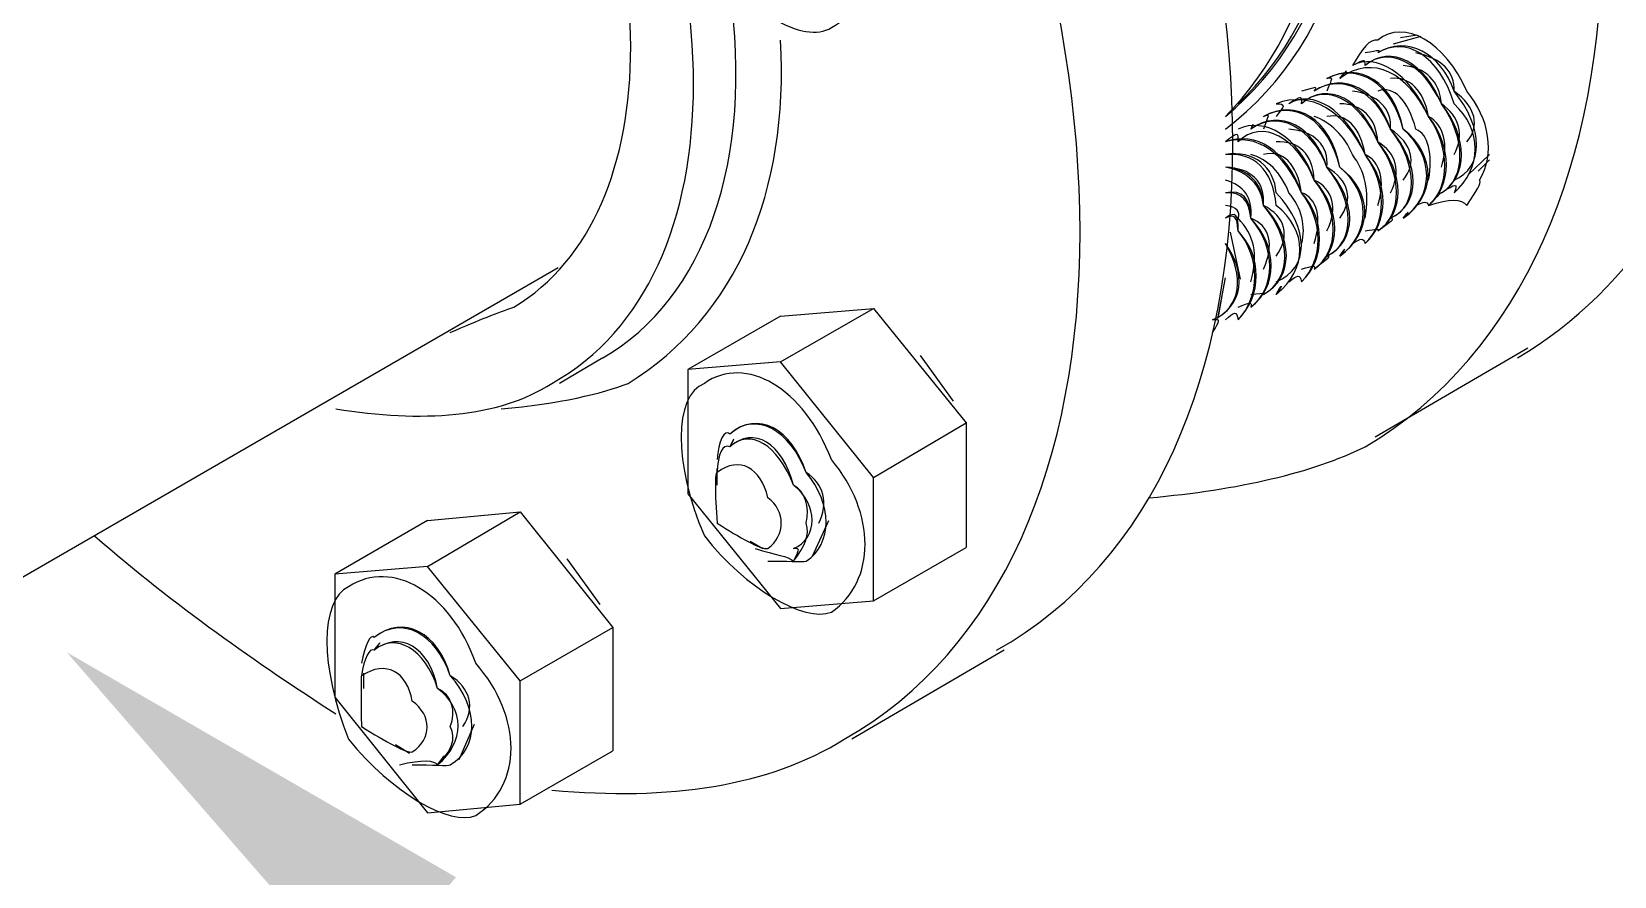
# Model space of a CAD drawing. Header units: inches. Extents: x 0.3 to 33.8, y 15.5 to 37.1.
# Drawn here: x 27.623 to 28.266, y 25.3 to 25.643 of the extents above; entities that cross this region are included whole.
import ezdxf

# ---------------------------------------------------------------- set-up
doc = ezdxf.new("R2010")
doc.units = ezdxf.units.IN
doc.header["$MEASUREMENT"] = 0

# ---------------------------------------------------------------- blocks, each defined once
blk = doc.blocks.new('60298_1')
at = {"transparency": 33554687}
blk.add_hatch(color=21, dxfattribs=at).paths.add_polyline_path([(27.75718, 25.25321), (27.63717, 25.391), (27.79535, 25.2996)])
for points in [[(28.18761, 25.64121), (28.17626, 25.63811)], [(28.18607, 25.64172), (28.17935, 25.64069)], [(28.184, 25.64276), (28.184, 25.64276)], [(28.17316, 25.63708), (28.17316, 25.63708)], [(28.17935, 25.64069), (28.17935, 25.64069)], [(28.16024, 25.62933), (28.16024, 25.62933)], [(28.16644, 25.63294), (28.16644, 25.63294)], [(28.14733, 25.6221), (28.14733, 25.6221)], [(28.15353, 25.62571), (28.15353, 25.62571)], [(28.14062, 25.61848), (28.14062, 25.61848)], [(28.12823, 25.61074), (28.12823, 25.61074)], [(28.13442, 25.61435), (28.13442, 25.61435)], [(28.11532, 25.60351), (28.11532, 25.60351)], [(28.12152, 25.60713), (28.12152, 25.60713)], [(28.20672, 25.58492), (28.2155, 25.59318)], [(28.21085, 25.58647), (28.2155, 25.59112)], [(28.21085, 25.58647), (28.21085, 25.58647)], [(28.21344, 25.58853), (28.21344, 25.58853)], [(28.19794, 25.57872), (28.19794, 25.57872)], [(28.20414, 25.58285), (28.20414, 25.58285)], [(28.18503, 25.57149), (28.18503, 25.57149)], [(28.19123, 25.57511), (28.19123, 25.57511)], [(28.17212, 25.56426), (28.17212, 25.56426)], [(28.17832, 25.56788), (28.17832, 25.56788)], [(28.11429, 25.54257), (28.11015, 25.56168)], [(28.16593, 25.56013), (28.16593, 25.56013)], [(28.15302, 25.5529), (28.15302, 25.5529)], [(28.15921, 25.55652), (28.15921, 25.55652)], [(27.83697, 25.54722), (26.98593, 25.0556)], [(28.14011, 25.54567), (28.14011, 25.54567)], [(28.1463, 25.54929), (28.1463, 25.54929)], [(28.10499, 25.52657), (28.10809, 25.54309)], [(28.13339, 25.54154), (28.13339, 25.54154)], [(28.10551, 25.52811), (28.10705, 25.53741)], [(28.12048, 25.53431), (28.12048, 25.53431)], [(28.1272, 25.53792), (28.1272, 25.53792)], [(27.92734, 25.5276), (27.88965, 25.50591), (27.88965, 25.4553), (27.92734, 25.40882), (27.96504, 25.41192), (28.00274, 25.43361)], [(27.92734, 25.50901), (27.96504, 25.53069)], [(27.92734, 25.5276), (27.96504, 25.53069)], [(27.96504, 25.53069), (28.00274, 25.48422)], [(28.10757, 25.52708), (28.10757, 25.52708)], [(28.11429, 25.53069), (28.11429, 25.53069)], [(28.16902, 25.47854), (28.23099, 25.51469)], [(27.85505, 25.51056), (27.83749, 25.50023)], [(27.92734, 25.50901), (27.88965, 25.50591)], [(27.96504, 25.46201), (27.92734, 25.50901)], [(27.99758, 25.493), (27.98415, 25.51159)], [(27.90927, 25.48422), (27.90927, 25.48422)], [(27.96504, 25.46201), (28.00274, 25.48422)], [(28.00274, 25.48422), (28.00274, 25.43361)], [(27.90204, 25.46976), (27.90204, 25.46976)], [(27.90153, 25.45892), (27.90153, 25.46563)], [(27.96504, 25.41192), (27.96504, 25.46201)], [(27.78378, 25.42586), (27.82148, 25.44807)], [(27.78378, 25.44446), (27.82148, 25.44807)], [(27.82148, 25.44807), (27.85918, 25.40107)], [(27.78378, 25.44446), (27.74608, 25.42277), (27.74608, 25.37267), (27.78378, 25.32568), (27.82148, 25.3293), (27.85918, 25.35099)], [(27.94025, 25.43), (27.94697, 25.44446)], [(27.91495, 25.43619), (27.92012, 25.43309)], [(27.85401, 25.41037), (27.84059, 25.42896)], [(27.94025, 25.43), (27.94025, 25.43)], [(27.78378, 25.42586), (27.74608, 25.42277)], [(27.82148, 25.37939), (27.78378, 25.42586)], [(27.76519, 25.40159), (27.76519, 25.40159)], [(27.82148, 25.37939), (27.85918, 25.40107)], [(27.85918, 25.40107), (27.85918, 25.35099)], [(28.01823, 25.39178), (27.95626, 25.35563)], [(27.75796, 25.38662), (27.75796, 25.38662)], [(27.75796, 25.37629), (27.75796, 25.38249)], [(27.82148, 25.3293), (27.82148, 25.37939)], [(27.7967, 25.34737), (27.80289, 25.36183)], [(27.77087, 25.35357), (27.77655, 25.34995)], [(27.7967, 25.34737), (27.7967, 25.34737)]]:
    blk.add_lwpolyline(points, dxfattribs=at)
for points, knots in [([(28.0771, 25.45375), (28.11371, 25.45693), (28.14353, 25.46404), (28.16489, 25.47441), (28.29357, 25.55067), (28.29357, 25.78361), (28.16489, 25.99598), (28.04473, 26.21463), (27.843, 26.3311), (27.71562, 26.25418), (27.69295, 26.24446), (27.67188, 26.2222), (27.65365, 26.19221)], [0, 0, 0, 0, 1, 1, 1, 2, 2, 2, 3, 3, 3, 4, 4, 4, 4]), ([(28.01513, 25.39178), (28.14313, 25.46381), (28.14313, 25.69675), (28.01513, 25.90819), (27.89428, 26.12777), (27.69255, 26.24424), (27.56586, 26.17156)], [0, 0, 0, 0, 1, 1, 1, 2, 2, 2, 2]), ([(27.83439, 25.33498), (27.88193, 25.33052), (27.92283, 25.33662), (27.95316, 25.35563), (28.081, 25.42794), (28.081, 25.66088), (27.95316, 25.87204), (27.86545, 26.03421), (27.72841, 26.14481), (27.60717, 26.15607)], [0, 0, 0, 0, 1, 1, 1, 2, 2, 2, 3, 3, 3, 3]), ([(27.7466, 25.4899), (27.78113, 25.48426), (27.81268, 25.4862), (27.83439, 25.50023), (27.91112, 25.54304), (27.91112, 25.68053), (27.83439, 25.80491), (27.7839, 25.90091), (27.703, 25.96619), (27.62783, 25.97016)], [0, 0, 0, 0, 1, 1, 1, 2, 2, 2, 3, 3, 3, 3]), ([(27.79308, 25.52088), (27.80515, 25.52613), (27.81241, 25.52897), (27.8189, 25.53121), (27.88227, 25.5693), (27.88227, 25.68759), (27.8189, 25.79458), (27.77282, 25.87715), (27.70324, 25.93331), (27.63816, 25.93917)], [0, 0, 0, 0, 1, 1, 1, 2, 2, 2, 3, 3, 3, 3]), ([(27.948, 25.64482), (27.93687, 25.6377), (27.91306, 25.65144), (27.89636, 25.67581), (27.8837, 25.7023), (27.8837, 25.72979), (27.89636, 25.73777), (27.91306, 25.74674), (27.93687, 25.733), (27.948, 25.70679), (27.96623, 25.68214), (27.96623, 25.65465), (27.948, 25.64482)], [0, 0, 0, 0, 1, 1, 1, 2, 2, 2, 3, 3, 3, 4, 4, 4, 4]), ([(28.21137, 25.58285), (28.2178, 25.5933), (28.21553, 25.60779), (28.2062, 25.619), (28.19756, 25.6389), (28.18075, 25.64861), (28.17006, 25.63966), (28.16658, 25.64043), (28.16402, 25.63627), (28.15973, 25.62933)], [0, 0, 0, 0, 1, 1, 1, 2, 2, 2, 3, 3, 3, 3]), ([(27.81373, 25.4899), (27.83722, 25.49183), (27.8551, 25.49624), (27.86538, 25.50023), (27.90976, 25.5278), (27.93063, 25.57808), (27.92734, 25.63966)], [0, 0, 0, 0, 1, 1, 1, 2, 2, 2, 2]), ([(28.19588, 25.57769), (28.2018, 25.58147), (28.20283, 25.58187), (28.20104, 25.57769), (28.21242, 25.5874), (28.21242, 25.60358), (28.20104, 25.61384), (28.19513, 25.63351), (28.18113, 25.6416), (28.17006, 25.63449), (28.17154, 25.63607), (28.17068, 25.63537), (28.16489, 25.63449)], [0, 0, 0, 0, 1, 1, 1, 2, 2, 2, 3, 3, 3, 4, 4, 4, 4]), ([(28.20104, 25.58285), (28.21322, 25.58786), (28.21322, 25.60404), (28.20104, 25.619), (28.19594, 25.63397), (28.18193, 25.64206), (28.17006, 25.63449)], [0, 0, 0, 0, 1, 1, 1, 2, 2, 2, 2]), ([(28.18555, 25.57253), (28.18893, 25.57404), (28.18996, 25.57443), (28.19071, 25.57253), (28.19954, 25.57997), (28.19954, 25.59615), (28.19071, 25.60867), (28.18226, 25.62608), (28.16825, 25.63417), (28.15457, 25.62416), (28.15867, 25.62863), (28.15781, 25.62794), (28.15457, 25.62416)], [0, 0, 0, 0, 1, 1, 1, 2, 2, 2, 3, 3, 3, 4, 4, 4, 4]), ([(28.19071, 25.57253), (28.19536, 25.57776), (28.1964, 25.57815), (28.19588, 25.57769), (28.20598, 25.58369), (28.20598, 25.59986), (28.19588, 25.61384), (28.1887, 25.62979), (28.17469, 25.63788), (28.16489, 25.62933), (28.1651, 25.63235), (28.16424, 25.63166), (28.15973, 25.62933)], [0, 0, 0, 0, 1, 1, 1, 2, 2, 2, 3, 3, 3, 4, 4, 4, 4]), ([(28.19071, 25.57253), (28.20035, 25.58043), (28.20035, 25.59661), (28.19071, 25.60867), (28.18306, 25.62654), (28.16906, 25.63463), (28.15973, 25.62933)], [0, 0, 0, 0, 1, 1, 1, 2, 2, 2, 2]), ([(28.19588, 25.57769), (28.20678, 25.58415), (28.20678, 25.60033), (28.19588, 25.61384), (28.1895, 25.63026), (28.17549, 25.63835), (28.16489, 25.62933)], [0, 0, 0, 0, 1, 1, 1, 2, 2, 2, 2]), ([(28.20104, 25.59318), (28.20537, 25.60102), (28.20341, 25.60884), (28.19588, 25.61384), (28.19519, 25.62308), (28.1894, 25.62868), (28.18038, 25.62933)], [0, 0, 0, 0, 1, 1, 1, 2, 2, 2, 2]), ([(28.2062, 25.59834), (28.21181, 25.60474), (28.20985, 25.61256), (28.20104, 25.619), (28.20163, 25.6268), (28.19583, 25.6324), (28.18555, 25.63449)], [0, 0, 0, 0, 1, 1, 1, 2, 2, 2, 2]), ([(28.17006, 25.5622), (28.17606, 25.56661), (28.17708, 25.567), (28.17522, 25.56736), (28.18667, 25.57254), (28.18667, 25.58871), (28.17522, 25.60351), (28.16939, 25.61865), (28.15538, 25.62673), (28.14423, 25.619), (28.1458, 25.6212), (28.14494, 25.62051), (28.13907, 25.619)], [0, 0, 0, 0, 1, 1, 1, 2, 2, 2, 3, 3, 3, 4, 4, 4, 4]), ([(28.17522, 25.56736), (28.18747, 25.573), (28.18747, 25.58918), (28.17522, 25.60351), (28.17019, 25.61911), (28.15618, 25.6272), (28.14423, 25.619)], [0, 0, 0, 0, 1, 1, 1, 2, 2, 2, 2]), ([(28.18038, 25.56736), (28.18249, 25.57032), (28.18352, 25.57072), (28.18038, 25.56736), (28.19311, 25.57626), (28.19311, 25.59243), (28.18038, 25.60351), (28.17582, 25.62236), (28.16182, 25.63045), (28.1494, 25.62416), (28.15223, 25.62492), (28.15137, 25.62422), (28.1494, 25.619)], [0, 0, 0, 0, 1, 1, 1, 2, 2, 2, 3, 3, 3, 4, 4, 4, 4]), ([(28.18038, 25.56736), (28.19391, 25.57672), (28.19391, 25.59289), (28.18038, 25.60351), (28.17663, 25.62283), (28.16262, 25.63091), (28.1494, 25.62416)], [0, 0, 0, 0, 1, 1, 1, 2, 2, 2, 2]), ([(28.19588, 25.58802), (28.19893, 25.5973), (28.19697, 25.60512), (28.19071, 25.60867), (28.18875, 25.61937), (28.18296, 25.62497), (28.17522, 25.62416)], [0, 0, 0, 0, 1, 1, 1, 2, 2, 2, 2]), ([(28.15973, 25.55703), (28.16318, 25.55917), (28.16421, 25.55957), (28.16489, 25.55703), (28.1738, 25.56511), (28.1738, 25.58128), (28.16489, 25.59318), (28.15651, 25.61121), (28.14251, 25.6193), (28.12874, 25.61384), (28.13292, 25.61377), (28.13207, 25.61307), (28.12874, 25.60867)], [0, 0, 0, 0, 1, 1, 1, 2, 2, 2, 3, 3, 3, 4, 4, 4, 4]), ([(28.16489, 25.5622), (28.16962, 25.56289), (28.17065, 25.56329), (28.17006, 25.5622), (28.18023, 25.56882), (28.18023, 25.585), (28.17006, 25.59834), (28.16295, 25.61493), (28.14894, 25.62302), (28.13907, 25.61384), (28.13936, 25.61748), (28.1385, 25.61679), (28.13391, 25.61384)], [0, 0, 0, 0, 1, 1, 1, 2, 2, 2, 3, 3, 3, 4, 4, 4, 4]), ([(28.16489, 25.55703), (28.1746, 25.56557), (28.1746, 25.58175), (28.16489, 25.59318), (28.15732, 25.61168), (28.14331, 25.61977), (28.13391, 25.61384)], [0, 0, 0, 0, 1, 1, 1, 2, 2, 2, 2]), ([(28.17006, 25.5622), (28.18104, 25.56928), (28.18104, 25.58546), (28.17006, 25.59834), (28.16376, 25.61539), (28.14975, 25.62348), (28.13907, 25.61384)], [0, 0, 0, 0, 1, 1, 1, 2, 2, 2, 2]), ([(28.18038, 25.58285), (28.18606, 25.58987), (28.1841, 25.59769), (28.17522, 25.60351), (28.17588, 25.61193), (28.17009, 25.61754), (28.15973, 25.619)], [0, 0, 0, 0, 1, 1, 1, 2, 2, 2, 2]), ([(28.19071, 25.58285), (28.1925, 25.59359), (28.19054, 25.60141), (28.18555, 25.60351), (28.18232, 25.61565), (28.17652, 25.62125), (28.17006, 25.619)], [0, 0, 0, 0, 1, 1, 1, 2, 2, 2, 2]), ([(28.15457, 25.55187), (28.16817, 25.56185), (28.16817, 25.57803), (28.15457, 25.58802), (28.15089, 25.60796), (28.13687, 25.61605), (28.12358, 25.60867)], [0, 0, 0, 0, 1, 1, 1, 2, 2, 2, 2]), ([(28.15457, 25.55187), (28.15675, 25.55546), (28.15778, 25.55586), (28.15457, 25.55187), (28.16736, 25.56139), (28.16736, 25.57757), (28.15457, 25.58802), (28.15008, 25.6075), (28.13607, 25.61558), (28.12358, 25.60867), (28.12648, 25.61005), (28.12563, 25.60936), (28.12358, 25.60351)], [0, 0, 0, 0, 1, 1, 1, 2, 2, 2, 3, 3, 3, 4, 4, 4, 4]), ([(28.17006, 25.57253), (28.17319, 25.58244), (28.17123, 25.59026), (28.16489, 25.59318), (28.16301, 25.6045), (28.15722, 25.6101), (28.1494, 25.60867)], [0, 0, 0, 0, 1, 1, 1, 2, 2, 2, 2]), ([(28.17522, 25.57769), (28.17962, 25.58616), (28.17766, 25.59398), (28.17006, 25.59834), (28.16944, 25.60821), (28.16365, 25.61382), (28.15457, 25.61384)], [0, 0, 0, 0, 1, 1, 1, 2, 2, 2, 2]), ([(28.13907, 25.5467), (28.14387, 25.54803), (28.1449, 25.54842), (28.14423, 25.5467), (28.15449, 25.55396), (28.15449, 25.57013), (28.14423, 25.58285), (28.13721, 25.60007), (28.1232, 25.60815), (28.11325, 25.59834), (28.11362, 25.60262), (28.11277, 25.60194), (28.10809, 25.59834)], [0, 0, 0, 0, 1, 1, 1, 2, 2, 2, 3, 3, 3, 4, 4, 4, 4]), ([(28.14423, 25.5467), (28.15529, 25.55442), (28.15529, 25.5706), (28.14423, 25.58285), (28.13801, 25.60053), (28.124, 25.60862), (28.11325, 25.60351)], [0, 0, 0, 0, 1, 1, 1, 2, 2, 2, 2]), ([(28.1494, 25.55187), (28.16173, 25.55814), (28.16173, 25.57431), (28.1494, 25.58802), (28.14445, 25.60425), (28.13043, 25.61233), (28.11842, 25.60351)], [0, 0, 0, 0, 1, 1, 1, 2, 2, 2, 2]), ([(28.14423, 25.5467), (28.15031, 25.55174), (28.15134, 25.55214), (28.1494, 25.55187), (28.16092, 25.55767), (28.16092, 25.57385), (28.1494, 25.58802), (28.14364, 25.60378), (28.12963, 25.61187), (28.11842, 25.60351), (28.12005, 25.60633), (28.11919, 25.60564), (28.11842, 25.60351)], [0, 0, 0, 0, 1, 1, 1, 2, 2, 2, 3, 3, 3, 4, 4, 4, 4]), ([(28.15457, 25.56736), (28.16031, 25.57501), (28.15835, 25.58283), (28.1494, 25.58802), (28.15014, 25.59707), (28.14434, 25.60267), (28.13391, 25.60351)], [0, 0, 0, 0, 1, 1, 1, 2, 2, 2, 2]), ([(28.16489, 25.56736), (28.16674, 25.57873), (28.16479, 25.58654), (28.15973, 25.59318), (28.15657, 25.60078), (28.15078, 25.60638), (28.14423, 25.60867)], [0, 0, 0, 0, 1, 1, 1, 2, 2, 2, 2]), ([(28.13907, 25.54154), (28.14885, 25.55071), (28.14885, 25.56688), (28.13907, 25.57769), (28.13266, 25.59492), (28.1208, 25.60302), (28.10809, 25.59834)], [0, 0, 0, 0, 1, 1, 1, 2, 2, 2, 2]), ([(28.13391, 25.54154), (28.13744, 25.54431), (28.13846, 25.54471), (28.13907, 25.54154), (28.14805, 25.55024), (28.14805, 25.56641), (28.13907, 25.57769), (28.13212, 25.59402), (28.12075, 25.60207), (28.10809, 25.59834)], [0, 0, 0, 0, 1, 1, 1, 2, 2, 2, 3, 3, 3, 3]), ([(28.1494, 25.5622), (28.15388, 25.5713), (28.15192, 25.57911), (28.14423, 25.58285), (28.1437, 25.59335), (28.1379, 25.59895), (28.12874, 25.59834)], [0, 0, 0, 0, 1, 1, 1, 2, 2, 2, 2]), ([(28.12874, 25.54154), (28.14242, 25.54699), (28.14242, 25.56317), (28.12874, 25.57769), (28.12809, 25.58799), (28.11975, 25.59528), (28.10809, 25.59318)], [0, 0, 0, 0, 1, 1, 1, 2, 2, 2, 2]), ([(28.12874, 25.53638), (28.131, 25.54059), (28.13203, 25.54099), (28.12874, 25.53638), (28.14161, 25.54652), (28.14161, 25.5627), (28.12874, 25.57253), (28.12749, 25.58716), (28.11954, 25.59431), (28.10809, 25.59318)], [0, 0, 0, 0, 1, 1, 1, 2, 2, 2, 3, 3, 3, 3]), ([(28.13907, 25.55703), (28.141, 25.56386), (28.13904, 25.57168), (28.13391, 25.57769), (28.13082, 25.58592), (28.12503, 25.59152), (28.11842, 25.59318)], [0, 0, 0, 0, 1, 1, 1, 2, 2, 2, 2]), ([(28.14423, 25.55703), (28.14744, 25.56758), (28.14549, 25.5754), (28.13907, 25.57769), (28.13726, 25.58963), (28.13147, 25.59524), (28.12358, 25.59318)], [0, 0, 0, 0, 1, 1, 1, 2, 2, 2, 2]), ([(28.11842, 25.53638), (28.12456, 25.53688), (28.12559, 25.53728), (28.12358, 25.53638), (28.13518, 25.54281), (28.13518, 25.55898), (28.12358, 25.57253), (28.12264, 25.5807), (28.11744, 25.58636), (28.10809, 25.58802)], [0, 0, 0, 0, 1, 1, 1, 2, 2, 2, 3, 3, 3, 3]), ([(28.12358, 25.53638), (28.13598, 25.54327), (28.13598, 25.55945), (28.12358, 25.57253), (28.12325, 25.58149), (28.11773, 25.58737), (28.10809, 25.58802)], [0, 0, 0, 0, 1, 1, 1, 2, 2, 2, 2]), ([(28.12874, 25.55187), (28.13457, 25.56015), (28.13261, 25.56796), (28.12358, 25.57253), (28.12439, 25.5822), (28.11859, 25.5878), (28.10809, 25.58802)], [0, 0, 0, 0, 1, 1, 1, 2, 2, 2, 2]), ([(28.12358, 25.5467), (28.12813, 25.55643), (28.12617, 25.56425), (28.11842, 25.56736), (28.11927, 25.57621), (28.11566, 25.58041), (28.10809, 25.58285)], [0, 0, 0, 0, 1, 1, 1, 2, 2, 2, 2]), ([(28.11842, 25.53121), (28.12954, 25.53956), (28.12954, 25.55573), (28.11842, 25.56736), (28.11834, 25.57514), (28.11518, 25.57915), (28.10809, 25.57769)], [0, 0, 0, 0, 1, 1, 1, 2, 2, 2, 2]), ([(28.11325, 25.53121), (28.11813, 25.53316), (28.11916, 25.53356), (28.11842, 25.53121), (28.12874, 25.53909), (28.12874, 25.55527), (28.11842, 25.56736), (28.11772, 25.57435), (28.11484, 25.57809), (28.10809, 25.57769)], [0, 0, 0, 0, 1, 1, 1, 2, 2, 2, 3, 3, 3, 3]), ([(28.19071, 25.57253), (28.19925, 25.57525), (28.20412, 25.57539), (28.2062, 25.57253), (28.2104, 25.57901), (28.21236, 25.58126), (28.21137, 25.58285)], [0, 0, 0, 0, 1, 1, 1, 2, 2, 2, 2]), ([(28.11842, 25.54154), (28.12169, 25.55272), (28.11974, 25.56053), (28.11325, 25.56736), (28.11435, 25.56987), (28.11289, 25.57196), (28.10809, 25.57253)], [0, 0, 0, 0, 1, 1, 1, 2, 2, 2, 2]), ([(28.11325, 25.52605), (28.12311, 25.53584), (28.12311, 25.55202), (28.11325, 25.5622), (28.11346, 25.56873), (28.11236, 25.57041), (28.10809, 25.56736)], [0, 0, 0, 0, 1, 1, 1, 2, 2, 2, 2]), ([(28.10809, 25.52605), (28.11169, 25.52945), (28.11272, 25.52984), (28.11325, 25.52605), (28.1223, 25.53538), (28.1223, 25.55155), (28.11325, 25.5622), (28.11286, 25.56791), (28.112, 25.56926), (28.10809, 25.56736)], [0, 0, 0, 0, 1, 1, 1, 2, 2, 2, 3, 3, 3, 3]), ([(28.10292, 25.52088), (28.10582, 25.52596), (28.10654, 25.52628), (28.10292, 25.52605), (28.11471, 25.53099), (28.11585, 25.54389), (28.10809, 25.55703)], [0, 0, 0, 0, 1, 1, 1, 2, 2, 2, 2]), ([(27.948, 25.40727), (27.93687, 25.40305), (27.91306, 25.41679), (27.89636, 25.43826), (27.8837, 25.46765), (27.8837, 25.49514), (27.89636, 25.50023), (27.91306, 25.51209), (27.93687, 25.49835), (27.948, 25.46924), (27.96623, 25.44749), (27.96623, 25.42), (27.948, 25.40727)], [0, 0, 0, 0, 1, 1, 1, 2, 2, 2, 3, 3, 3, 4, 4, 4, 4]), ([(27.92218, 25.42793), (27.92976, 25.42825), (27.9356, 25.42758), (27.93767, 25.42793), (27.94852, 25.43504), (27.94852, 25.45122), (27.93767, 25.46408), (27.93124, 25.48115), (27.91723, 25.48924), (27.90669, 25.47957), (27.90444, 25.48185), (27.90211, 25.4767), (27.90153, 25.46924)], [0, 0, 0, 0, 1, 1, 1, 2, 2, 2, 3, 3, 3, 4, 4, 4, 4]), ([(27.94284, 25.44342), (27.94709, 25.45157), (27.94476, 25.45942), (27.93767, 25.46408), (27.93197, 25.48157), (27.91796, 25.48966), (27.90669, 25.47957)], [0, 0, 0, 0, 1, 1, 1, 2, 2, 2, 2]), ([(27.93767, 25.44342), (27.93929, 25.44996), (27.93732, 25.4566), (27.93251, 25.45892), (27.92649, 25.47534), (27.91464, 25.48218), (27.90669, 25.47441), (27.90382, 25.47594), (27.90185, 25.47158), (27.90153, 25.46408)], [0, 0, 0, 0, 1, 1, 1, 2, 2, 2, 3, 3, 3, 3]), ([(27.93251, 25.42793), (27.93515, 25.43301), (27.93527, 25.43309), (27.93251, 25.43309), (27.94268, 25.43736), (27.94268, 25.45099), (27.93251, 25.45892), (27.92812, 25.47621), (27.91632, 25.48302), (27.90669, 25.47441), (27.90891, 25.47875), (27.90879, 25.47867), (27.90669, 25.47441)], [0, 0, 0, 0, 1, 1, 1, 2, 2, 2, 3, 3, 3, 4, 4, 4, 4]), ([(27.92218, 25.43309), (27.91914, 25.43276), (27.91082, 25.43756), (27.90153, 25.44342), (27.90056, 25.45533), (27.90056, 25.46493), (27.90153, 25.46408), (27.91082, 25.47085), (27.91914, 25.46606), (27.92218, 25.45375), (27.9294, 25.44829), (27.9294, 25.43869), (27.92218, 25.43309)], [0, 0, 0, 0, 1, 1, 1, 2, 2, 2, 3, 3, 3, 4, 4, 4, 4]), ([(27.91702, 25.43309), (27.92553, 25.43055), (27.93029, 25.43008), (27.93251, 25.42793), (27.93732, 25.43414), (27.93929, 25.43849), (27.93767, 25.44342)], [0, 0, 0, 0, 1, 1, 1, 2, 2, 2, 2]), ([(27.80341, 25.32465), (27.79317, 25.32009), (27.76937, 25.33383), (27.75177, 25.35563), (27.74001, 25.38469), (27.74001, 25.41218), (27.75177, 25.4176), (27.76937, 25.42913), (27.79317, 25.41539), (27.80341, 25.38662), (27.82254, 25.36453), (27.82254, 25.33704), (27.80341, 25.32465)], [0, 0, 0, 0, 1, 1, 1, 2, 2, 2, 3, 3, 3, 4, 4, 4, 4]), ([(27.77759, 25.3453), (27.78607, 25.34529), (27.79191, 25.34462), (27.79308, 25.3453), (27.80483, 25.35208), (27.80483, 25.36826), (27.79308, 25.38145), (27.78755, 25.39819), (27.77354, 25.40628), (27.76209, 25.39695), (27.76075, 25.39889), (27.75842, 25.39374), (27.75693, 25.38662)], [0, 0, 0, 0, 1, 1, 1, 2, 2, 2, 3, 3, 3, 4, 4, 4, 4]), ([(27.79824, 25.3608), (27.8034, 25.36861), (27.80107, 25.37646), (27.79308, 25.38145), (27.78828, 25.39861), (27.77426, 25.4067), (27.76209, 25.39695)], [0, 0, 0, 0, 1, 1, 1, 2, 2, 2, 2]), ([(27.79308, 25.3608), (27.79559, 25.367), (27.79363, 25.37364), (27.78791, 25.37629), (27.7828, 25.39238), (27.77095, 25.39922), (27.76209, 25.39178), (27.76013, 25.39298), (27.75816, 25.38861), (27.75693, 25.38145)], [0, 0, 0, 0, 1, 1, 1, 2, 2, 2, 3, 3, 3, 3]), ([(27.78791, 25.3453), (27.79146, 25.35005), (27.79159, 25.35012), (27.78791, 25.3453), (27.79899, 25.3544), (27.79899, 25.36803), (27.78791, 25.37629), (27.78443, 25.39325), (27.77263, 25.40006), (27.76209, 25.39178), (27.76522, 25.39579), (27.7651, 25.39571), (27.76209, 25.39178)], [0, 0, 0, 0, 1, 1, 1, 2, 2, 2, 3, 3, 3, 4, 4, 4, 4]), ([(27.77759, 25.35047), (27.77545, 25.3498), (27.76713, 25.35461), (27.75693, 25.3608), (27.75687, 25.37237), (27.75687, 25.38197), (27.75693, 25.38145), (27.76713, 25.38789), (27.77545, 25.38309), (27.77759, 25.37112), (27.78571, 25.36532), (27.78571, 25.35572), (27.77759, 25.35047)], [0, 0, 0, 0, 1, 1, 1, 2, 2, 2, 3, 3, 3, 4, 4, 4, 4]), ([(27.77242, 25.3453), (27.78184, 25.34759), (27.7866, 25.34712), (27.78791, 25.3453), (27.79363, 25.35117), (27.79559, 25.35554), (27.79308, 25.3608)], [0, 0, 0, 0, 1, 1, 1, 2, 2, 2, 2])]:
    blk.add_open_spline(points, degree=3, knots=knots, dxfattribs=at)
for points in [[(28.22686, 25.51056), (28.3224, 25.56732), (28.34966, 25.70982), (28.29916, 25.87204)], [(28.10809, 25.60867), (28.15241, 25.64494), (28.16877, 25.7106), (28.15457, 25.78942)], [(28.10809, 25.60351), (28.15588, 25.63977), (28.17396, 25.70853), (28.15973, 25.78942)], [(28.10809, 25.60867), (28.14627, 25.64714), (28.15924, 25.71016), (28.14423, 25.78425)], [(28.11325, 25.61384), (28.15182, 25.65023), (28.16595, 25.71341), (28.15457, 25.78425)], [(27.85505, 25.51056), (27.89683, 25.53478), (27.91658, 25.59074), (27.90669, 25.66031)], [(28.10292, 25.52605), (28.1158, 25.53162), (28.11669, 25.5453), (28.10809, 25.55703)], [(27.64849, 25.43826), (27.68126, 25.4098), (27.71486, 25.38635), (27.7466, 25.36596)]]:
    blk.add_open_spline(points, degree=3, dxfattribs=at)

msp = doc.modelspace()

# ---------------------------------------------------------------- block references
msp.add_blockref('60298_1', (0, 0))

doc.saveas('drawing.dxf')
